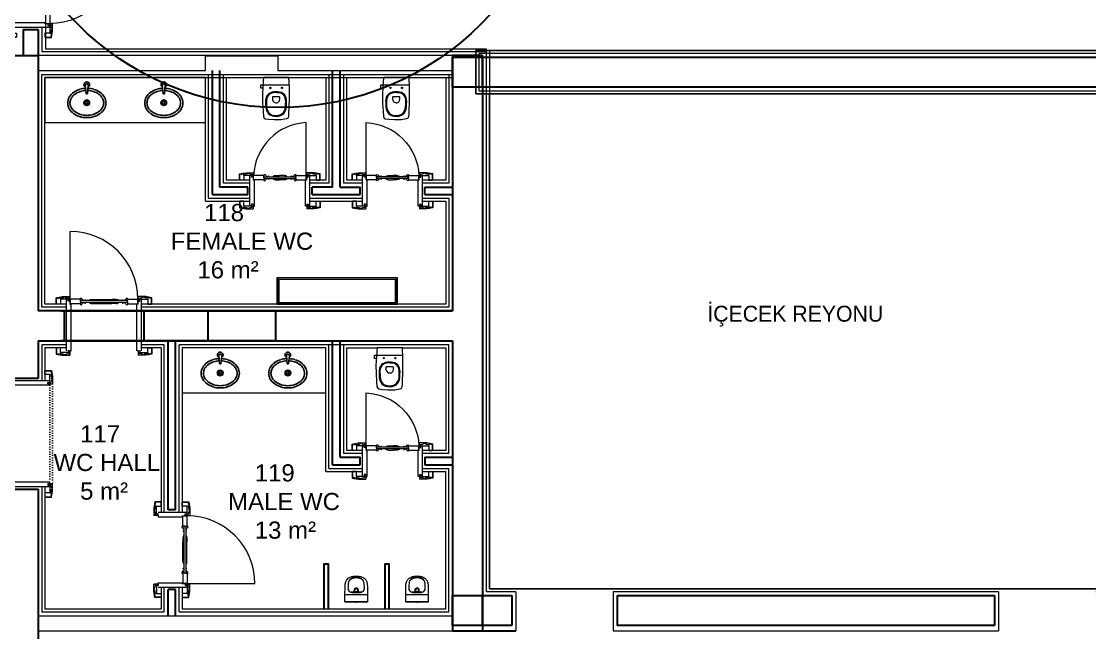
# Model space of a CAD drawing. Header units: millimetres. Extents: x 4346 to 24970, y -10214 to -5839.
# Drawn here: x 14604 to 16027, y -7699 to -6885 of the extents above; entities that cross this region are included whole.
import ezdxf

# ---------------------------------------------------------------- set-up
doc = ezdxf.new("R2010")
doc.units = ezdxf.units.MM
doc.set_wipeout_variables(frame=1)
doc.linetypes.add('A190-SU-10.01-01_R01$0$DOT2', pattern=[3.175, 0, -3.175])
for name, color, linetype, lineweight in [('a_merdiven', 115, 'Continuous', 0), ('Duvar', 7, 'Continuous', 30), ('duvar mevcut', 55, 'Continuous', 30), ('Kolon', 6, 'Continuous', 35), ('kırılabilir duvar', 163, 'Continuous', 30), ('QAPI_UST_KESIM', 1, 'Continuous', 5), ('TEFRIS', 11, 'Continuous', 15), ('Tefriş', 31, 'Continuous', 13), ('WL - ALÇIPAN KAPLAMA', 30, 'Continuous', 15), ('YAZıMAHAL', 152, 'Continuous', 20)]:
    doc.layers.add(name, color=color, linetype=linetype, lineweight=lineweight)
doc.layers.add('a_mermer', color=143, linetype='Continuous', lineweight=0, transparency=0.2)
doc.layers.add('a_parke', color=35, linetype='Continuous', lineweight=0, transparency=0.2)
doc.layers.add('YH-A-01-R.Fi-100_TYPE2$0$A_furn-wet', color=113, linetype='Continuous')
doc.styles.add('STYLUS BT', font='stylu.ttf')

# ---------------------------------------------------------------- blocks, each defined once
blk = doc.blocks.new('kapipervaz')
at = {"layer": 'QAPI_UST_KESIM'}
for p, q in [((76393.2, 185959.7), (76395.2, 185959.7)), ((76393.2, 185959.7), (76393.2, 185956.3)), ((76393.2, 185957.2), (76405.6, 185957.2)), ((76395.2, 185959.7), (76395.2, 185957.2)), ((76402.2, 185954.9), (76400.8, 185954.9)), ((76405.6, 185955.5), (76402.2, 185955.5)), ((76402.2, 185955.5), (76402.2, 185954.9)), ((76405.6, 185957.2), (76405.6, 185963.7)), ((76405.6, 185963.7), (76410.8, 185963.7)), ((76405.6, 185957.2), (76405.6, 185955.5)), ((76405.6, 185955.5), (76405.6, 185955.1)), ((76407, 185955.1), (76407.2, 185955.1)), ((76410.8, 185963.7), (76410.8, 185955.7))]:
    blk.add_line(p, q, dxfattribs=at)
for centre, radius, start, end in [((76393.3, 185956.3), 0.154, 164.5943, 245.8606), ((76393.7, 185953.6), 2.61, 60.471, 98.9376), ((76395.2, 185956), 0.275, 217.0222, 348.7051), ((76395.7, 185952.3), 3.62, 35.9499, 94.6026), ((76399.6, 185955.1), 1.15, 211.4655, 352.0444), ((76406.3, 185955.3), 0.766, 199.2135, 337.6241), ((76409, 185953), 2.73, 74.455, 132.3462), ((76410.3, 185955.8), 0.516, 194.6871, 347.1328)]:
    blk.add_arc(centre, radius, start, end, dxfattribs=at)
blk = doc.blocks.new('papuc1')
at = {"layer": 'QAPI_UST_KESIM'}
for p, q in [((76393.2, 185928.6), (76401.3, 185930.1)), ((76393.2, 185920), (76393.2, 185928.6)), ((76401.3, 185930.1), (76411.2, 185930.1)), ((76411.2, 185925.7), (76411.2, 185930.1))]:
    blk.add_line(p, q, dxfattribs=at)
blk = doc.blocks.new('kk')
at = {"layer": 'QAPI_UST_KESIM'}
for p, q in [((-22.3, 93.9), (28.9, 93.9)), ((-22.3, 89.6), (-22.3, 87.8)), ((-22.3, 87.8), (22.3, 87.8)), ((22.3, 89.2), (22.3, 87.8)), ((22.8, 89), (28.9, 89)), ((22.8, 75.2), (22.8, 89)), ((28.8, 75.2), (28.8, 89)), ((22.6, 72.9), (22.6, 73.2)), ((25.8, 75.2), (22.8, 75.2)), ((24.5, 71.3), (23.9, 71.3)), ((24.5, 75.2), (24.5, 12.6)), ((25.7, 75.2), (28.8, 75.2)), ((27, 75.2), (27, 12.6)), ((27, 71.3), (27.6, 71.3)), ((28.9, 72.9), (28.9, 73.2)), ((23.3, 60.1), (23, 60.1)), ((23, 60.1), (23, 54.5)), ((28.2, 60.1), (28.5, 60.1)), ((28.5, 60.1), (28.5, 54.5)), ((23, 27.6), (23, 54.5)), ((28.5, 27.6), (28.5, 54.5)), ((22.6, 14.9), (22.6, 14.6)), ((23.3, 27.6), (23, 27.6)), ((24.5, 16.5), (23.9, 16.5)), ((27, 16.5), (27.6, 16.5)), ((28.2, 27.6), (28.5, 27.6)), ((28.9, 14.9), (28.9, 14.6)), ((-22.3, -1.8), (-22.3, 0)), ((-22.3, 0), (22.3, 0)), ((22.3, -1.4), (22.3, 0)), ((22.8, 12.6), (22.8, -1.2)), ((25.8, 12.6), (22.8, 12.6)), ((25.7, 12.6), (28.8, 12.6)), ((28.8, 12.6), (28.8, -1.2)), ((-22.3, -6.1), (28.9, -6.1)), ((22.8, -1.2), (28.9, -1.2)), ((28.8, -1.2), (22.8, -1.2))]:
    blk.add_line(p, q, dxfattribs=at)
for points in [[(22.3, 89.2), (28.8, 89.2), (28.8, 89.6)], [(28.8, -1.8), (28.8, -1.4), (22.3, -1.4)], [(28.9, -1.2), (119.1, -1.2)]]:
    blk.add_lwpolyline(points, dxfattribs=at)
for points in [[(24.6, 68.3), (24.1, 68.3), (24.1, 68.5, -1), (24.1, 69.5), (24.1, 69.8), (24.6, 69.8)], [(27, 68.3), (27.5, 68.3), (27.5, 68.5, 1), (27.5, 69.5), (27.5, 69.8), (27, 69.8)], [(24.5, 18), (24, 18), (24, 18.3, -1), (24, 19.3), (24, 19.5), (24.5, 19.5)], [(27, 18), (27.5, 18), (27.5, 18.3, 1), (27.5, 19.3), (27.5, 19.5), (27, 19.5)]]:
    blk.add_lwpolyline(points, format="xyb", dxfattribs=at)
for centre, radius, start, end in [((28.9, -1.2), 90.2, 0, 90), ((28.9, -1.2), 90.2, 0, 90), ((22.8, 74.4), 1.2, 89.5197, 264.3977), ((22, 71), 2, 6.7173, 70.3239), ((29.6, 71), 2, 109.6761, 173.2827), ((28.8, 74.4), 1.2, 275.6023, 90.4803), ((36.4, 60.7), 13.1, 175.8979, 182.55), ((25.3, 61.5), 1.92, 113.3486, 175.4857), ((26.3, 61.5), 1.92, 4.5143, 66.6514), ((15.1, 60.7), 13.1, 357.45, 4.1021), ((22.8, 13.4), 1.2, 95.6023, 270.4803), ((22, 16.8), 2, 289.6761, 353.2827), ((36.4, 27.1), 13.1, 177.45, 184.1021), ((25.3, 26.3), 1.92, 184.5143, 246.6514), ((26.3, 26.3), 1.92, 293.3486, 355.4857), ((29.6, 16.8), 2, 186.7173, 250.3239), ((15.1, 27.1), 13.1, 355.8979, 2.55), ((28.8, 13.4), 1.2, 269.5197, 84.3977)]:
    blk.add_arc(centre, radius, start, end, dxfattribs=at)
at = {"layer": 'QAPI_UST_KESIM', "extrusion": (0, 0, -1), "zscale": -1}
for name, p, rotation in [('papuc1', (-185904.3, 76500.8), 270), ('kapipervaz', (185979.4, -76303.6), 90.00000000000001), ('kapipervaz', (-185986, 76391.4), 270), ('papuc1', (185897.7, -76413), 90.00000000000001)]:
    blk.add_blockref(name, p, dxfattribs=dict(at, rotation=rotation))
at = {"layer": 'QAPI_UST_KESIM'}
for name, p, rotation in [('papuc1', (-185897.7, 76500.8), 270), ('kapipervaz', (185986, -76303.6), 90.00000000000001), ('papuc1', (185904.3, -76413), 90.00000000000001), ('kapipervaz', (-185979.4, 76391.4), 270)]:
    blk.add_blockref(name, p, dxfattribs=dict(at, rotation=rotation))
blk = doc.blocks.new('lakstyehd')
at = {"layer": 'duvar mevcut', "lineweight": 30}
for p, q in [((14656.7, -7270.8), (14656.7, -7310.8)), ((14762.7, -7270.8), (14762.7, -7310.8))]:
    blk.add_line(p, q, dxfattribs=at)
at = {"layer": 'QAPI_UST_KESIM'}
for p, q in [((14659.7, -7323.8), (14659.7, -7255.2)), ((14664.6, -7261.3), (14664.6, -7255.2)), ((14664.6, -7255.3), (14664.6, -7261.3)), ((14678.4, -7255.3), (14664.6, -7255.3)), ((14678.4, -7258.4), (14678.4, -7255.3)), ((14741, -7257.1), (14678.4, -7257.1)), ((14680.7, -7255.2), (14680.4, -7255.2)), ((14682.4, -7257.1), (14682.4, -7256.5)), ((14693.5, -7255.9), (14693.5, -7255.6)), ((14693.5, -7255.6), (14720.3, -7255.6)), ((14725.9, -7255.6), (14720.3, -7255.6)), ((14725.9, -7255.9), (14725.9, -7255.6)), ((14737.1, -7257.1), (14737.1, -7256.5)), ((14738.7, -7255.2), (14739, -7255.2)), ((14741, -7255.3), (14754.8, -7255.3)), ((14741, -7258.4), (14741, -7255.3)), ((14754.8, -7261.3), (14754.8, -7255.2)), ((14759.7, -7323.8), (14759.7, -7255.2)), ((14664.4, -7261.8), (14665.8, -7261.8)), ((14678.4, -7261.3), (14664.6, -7261.3)), ((14665.8, -7323.8), (14665.8, -7261.8)), ((14678.4, -7258.3), (14678.4, -7261.3)), ((14741, -7259.6), (14678.4, -7259.6)), ((14680.7, -7261.4), (14680.4, -7261.4)), ((14682.4, -7259.6), (14682.4, -7260.1)), ((14693.5, -7260.7), (14693.5, -7261.1)), ((14693.5, -7261.1), (14720.3, -7261.1)), ((14725.9, -7261.1), (14720.3, -7261.1)), ((14725.9, -7260.7), (14725.9, -7261.1)), ((14737.1, -7259.6), (14737.1, -7260.1)), ((14738.7, -7261.4), (14739, -7261.4)), ((14741, -7258.3), (14741, -7261.3)), ((14741, -7261.3), (14754.8, -7261.3)), ((14753.6, -7323.8), (14753.6, -7261.8)), ((14755, -7261.8), (14753.6, -7261.8)), ((14664, -7323.8), (14665.8, -7323.8)), ((14755.4, -7323.8), (14753.6, -7323.8))]:
    blk.add_line(p, q, dxfattribs=at)
for points in [[(14664.6, -7255.2), (14664.6, -7165)], [(14664, -7255.3), (14664.4, -7255.3), (14664.4, -7261.8)], [(14755, -7261.8), (14755, -7255.3), (14755.4, -7255.3)]]:
    blk.add_lwpolyline(points, dxfattribs=at)
for points in [[(14683.8, -7257.1), (14683.8, -7256.6), (14684.1, -7256.6, -1), (14685.1, -7256.6), (14685.3, -7256.6), (14685.3, -7257.1)], [(14734.1, -7257.1), (14734.1, -7256.6), (14734.3, -7256.6, -1), (14735.3, -7256.6), (14735.6, -7256.6), (14735.6, -7257.1)], [(14683.8, -7259.6), (14683.8, -7260.1), (14684.1, -7260.1, 1), (14685.1, -7260.1), (14685.3, -7260.1), (14685.3, -7259.6)], [(14734.1, -7259.5), (14734.1, -7260), (14734.3, -7260, 1), (14735.3, -7260), (14735.6, -7260), (14735.6, -7259.5)]]:
    blk.add_lwpolyline(points, format="xyb", dxfattribs=at)
for centre, radius, start, end in [((14664.6, -7255.2), 90.2, 0, 90), ((14664.6, -7255.2), 90.2, 0, 90), ((14679.2, -7255.3), 1.2, 5.6023, 180.4803), ((14682.6, -7254.5), 2, 199.6761, 263.2827), ((14692.1, -7257.8), 1.92, 94.5143, 156.6514), ((14692.9, -7269), 13.1, 87.45, 94.1021), ((14726.5, -7269), 13.1, 85.8979, 92.55), ((14727.3, -7257.8), 1.92, 23.3486, 85.4857), ((14736.8, -7254.5), 2, 276.7173, 340.3239), ((14740.2, -7255.3), 1.2, 359.5197, 174.3977), ((14679.2, -7261.3), 1.2, 179.5197, 354.3977), ((14682.6, -7262.1), 2, 96.7173, 160.3239), ((14692.1, -7258.8), 1.92, 203.3486, 265.4857), ((14692.9, -7247.7), 13.1, 265.8979, 272.55), ((14726.5, -7247.7), 13.1, 267.45, 274.1021), ((14727.3, -7258.8), 1.92, 274.5143, 336.6514), ((14736.8, -7262.1), 2, 19.6761, 83.2827), ((14740.2, -7261.3), 1.2, 185.6023, 0.4803)]:
    blk.add_arc(centre, radius, start, end, dxfattribs=at)
at = {"layer": 'QAPI_UST_KESIM', "extrusion": (0, 0, -1), "xscale": -1, "zscale": -1}
for name, p in [('papuc1', (61747.2, -193181.8)), ('kapipervaz', (61637.7, -193283.5))]:
    blk.add_blockref(name, p, dxfattribs=at)
at = {"layer": 'QAPI_UST_KESIM', "extrusion": (0, 0, -1), "xscale": -1, "zscale": -1, "rotation": 180}
for name, p in [('kapipervaz', (-91057.2, 178701.9)), ('papuc1', (-91166.6, 178600.2))]:
    blk.add_blockref(name, p, dxfattribs=at)
at = {"layer": 'QAPI_UST_KESIM', "xscale": -1}
for name, p in [('papuc1', (91166.6, -193181.8)), ('kapipervaz', (91057.2, -193283.5))]:
    blk.add_blockref(name, p, dxfattribs=at)
at = {"layer": 'QAPI_UST_KESIM', "xscale": -1, "rotation": 180}
for name, p in [('kapipervaz', (-61637.7, 178701.9)), ('papuc1', (-61747.2, 178600.2))]:
    blk.add_blockref(name, p, dxfattribs=at)
blk = doc.blocks.new('k06')
at = {"layer": 'QAPI_UST_KESIM'}
for p, q in [((13258.7, -985.5), (13258.7, -944.4)), ((13263.4, -951), (13264.8, -951)), ((13263.6, -950.5), (13263.6, -944.4)), ((13277.4, -944.5), (13263.6, -944.5)), ((13277.4, -950.5), (13263.6, -950.5)), ((13264.8, -985.5), (13264.8, -951)), ((13277.4, -947.6), (13277.4, -944.5)), ((13277.4, -946.3), (13320, -946.3)), ((13277.4, -947.5), (13277.4, -950.5)), ((13277.4, -948.8), (13320, -948.8)), ((13279.7, -944.4), (13279.4, -944.4)), ((13279.7, -950.6), (13279.4, -950.6)), ((13281.3, -946.3), (13281.3, -945.7)), ((13281.3, -948.8), (13281.3, -949.3)), ((13292.5, -945.1), (13292.5, -944.8)), ((13292.5, -944.8), (13298.1, -944.8)), ((13292.5, -949.9), (13292.5, -950.3)), ((13292.5, -950.3), (13298.1, -950.3)), ((13304.9, -944.8), (13298.1, -944.8)), ((13304.9, -950.3), (13298.1, -950.3)), ((13304.9, -945.1), (13304.9, -944.8)), ((13304.9, -949.9), (13304.9, -950.3)), ((13316, -946.3), (13316, -945.7)), ((13316, -948.8), (13316, -949.3)), ((13317.7, -944.4), (13318, -944.4)), ((13317.7, -950.6), (13318, -950.6)), ((13320, -944.5), (13333.8, -944.5)), ((13320, -947.6), (13320, -944.5)), ((13320, -947.5), (13320, -950.5)), ((13320, -950.5), (13333.8, -950.5)), ((13332.6, -985.5), (13332.6, -951)), ((13334, -951), (13332.6, -951)), ((13333.8, -950.5), (13333.8, -944.4)), ((13333.8, -944.5), (13333.8, -950.5)), ((13338.7, -985.5), (13338.7, -944.4)), ((13263, -985.5), (13264.8, -985.5)), ((13334.4, -985.5), (13332.6, -985.5))]:
    blk.add_line(p, q, dxfattribs=at)
for points in [[(13333.8, -944.4), (13333.8, -874.2)], [(13263.4, -951), (13263.4, -944.5), (13263, -944.5)], [(13334.4, -944.5), (13334, -944.5), (13334, -951)]]:
    blk.add_lwpolyline(points, dxfattribs=at)
for points in [[(13284.3, -946.3), (13284.3, -945.8), (13284.1, -945.8, 1), (13283.1, -945.8), (13282.8, -945.8), (13282.8, -946.3)], [(13284.3, -948.7), (13284.3, -949.2), (13284.1, -949.2, -1), (13283.1, -949.2), (13282.8, -949.2), (13282.8, -948.7)], [(13314.6, -946.3), (13314.6, -945.8), (13314.3, -945.8, 1), (13313.3, -945.8), (13313.1, -945.8), (13313.1, -946.3)], [(13314.6, -948.8), (13314.6, -949.3), (13314.3, -949.3, -1), (13313.3, -949.3), (13313.1, -949.3), (13313.1, -948.8)]]:
    blk.add_lwpolyline(points, format="xyb", dxfattribs=at)
for centre, radius, start, end in [((13337.3, -947.9), 73.8, 92.7152, 177.2848), ((13278.2, -944.5), 1.2, 5.6023, 180.4803), ((13278.2, -950.5), 1.2, 179.5197, 354.3977), ((13281.6, -943.7), 2, 199.6761, 263.2827), ((13281.6, -951.3), 2, 96.7173, 160.3239), ((13291.1, -947), 1.92, 94.5143, 156.6514), ((13291.1, -948), 1.92, 203.3486, 265.4857), ((13291.9, -958.2), 13.1, 87.45, 94.1021), ((13291.9, -936.9), 13.1, 265.8979, 272.55), ((13305.5, -958.2), 13.1, 85.8979, 92.55), ((13305.5, -936.9), 13.1, 267.45, 274.1021), ((13306.3, -947), 1.92, 23.3486, 85.4857), ((13306.3, -948), 1.92, 274.5143, 336.6514), ((13315.8, -943.7), 2, 276.7173, 340.3239), ((13315.8, -951.3), 2, 19.6761, 83.2827), ((13319.2, -944.5), 1.2, 359.5197, 174.3977), ((13319.2, -950.5), 1.2, 185.6023, 0.4803)]:
    blk.add_arc(centre, radius, start, end, dxfattribs=at)
for name, p in [('papuc1', (-63148.2, -186871)), ('kapipervaz', (-63058.8, -186942.7))]:
    blk.add_blockref(name, p, dxfattribs=at)
at = {"layer": 'QAPI_UST_KESIM', "rotation": 180}
for name, p in [('kapipervaz', (89656.1, 185012.7)), ('papuc1', (89745.6, 184941))]:
    blk.add_blockref(name, p, dxfattribs=at)
at = {"layer": 'QAPI_UST_KESIM', "extrusion": (0, 0, -1), "zscale": -1}
for name, p in [('papuc1', (-89745.6, -186871)), ('kapipervaz', (-89656.1, -186942.7))]:
    blk.add_blockref(name, p, dxfattribs=at)
at = {"layer": 'QAPI_UST_KESIM', "extrusion": (0, 0, -1), "zscale": -1, "rotation": 180}
for name, p in [('kapipervaz', (63058.8, 185012.7)), ('papuc1', (63148.2, 184941))]:
    blk.add_blockref(name, p, dxfattribs=at)
blk = doc.blocks.new('YH-A-01-R.Fi-100_TYPE1$0$metropole')
blk.add_wipeout([(-16.9, 0), (16.9, 0), (17.4, -9.8), (17.6, -13.4), (17.6, -28.6), (17.3, -39), (16.8, -50.7), (16.7, -51.8), (16.1, -53.4), (15.2, -54.4), (14, -54.9), (6.7, -55.9), (-2.6, -56), (-14.8, -55), (-16.1, -54.1), (-17.1, -51.9), (-18.3, -34.4), (-18.4, -23.2), (-17.7, -9.8), (-17.4, -4.7)])
for points in [[(-2.6, -56), (2.6, -56), (6.7, -55.9), (11, -55.3), (14, -54.9), (15.2, -54.4), (16.1, -53.4), (16.7, -51.8), (16.9, -49.5), (17.6, -28.6), (17.6, -24.2), (17.6, -13.4), (16.9, 0), (-16.9, 0), (-16.9, 0), (-17.4, -4.7), (-17.9, -12.5), (-18.4, -23.2), (-18.3, -34.4), (-17.5, -44.9), (-17.1, -51.9), (-16.1, -54.1), (-14.8, -55), (-10.2, -55.6)], [(0.5, -19.2), (-1.7, -19.2), (-3.6, -19.4), (-5.6, -19.7), (-7.7, -20.4), (-9.5, -21.5), (-10.9, -22.6), (-12.1, -24.2), (-13, -25.6), (-13.5, -27), (-13.9, -28.5), (-14.2, -29.7), (-14.3, -31.2), (-14.2, -32.8), (-14.2, -36.3), (-14.1, -39.9), (-13.6, -41.9), (-12.9, -44.4), (-11.9, -46.1), (-10.7, -48.1), (-8.5, -49.8), (-5.7, -51.2), (-2.6, -51.8), (0.3, -51.9), (3.5, -51.6), (6.7, -50.4), (8.8, -49.2), (10.4, -47.5), (12, -45.2), (13, -42.2), (13.4, -39.6), (13.6, -35.8), (13.7, -32.3), (13.6, -29.8), (13.1, -27.1), (12.2, -25), (10.8, -23), (8.8, -21.3), (6.9, -20.2), (4.3, -19.5), (2.2, -19.3)], [(3.9, -25.7), (-4.6, -25.7), (-4.9, -25.9), (-5.1, -26.3), (-5.1, -29), (-4.9, -30), (-4.4, -31.1), (-3.7, -31.9), (-2.9, -32.8), (-1.8, -33.3), (-0.4, -33.7), (0.8, -33.7), (2.1, -33.3), (3.1, -32.4), (3.9, -31.5), (4.3, -30.6), (4.8, -29.2), (4.8, -26.3), (4.5, -25.9), (4.2, -25.8)]]:
    blk.add_lwpolyline(points, close=True)
for points in [[(-18, -14.3), (-20.5, -14.3), (-20.5, -9.8), (-17.7, -9.8), (17.4, -9.8)], [(0.5, -20.4), (-1.7, -20.3), (-3.5, -20.5), (-5.3, -20.8), (-7.3, -21.5), (-8.9, -22.4), (-10.1, -23.4), (-11.1, -24.8), (-11.9, -26.1), (-12.4, -27.3), (-12.8, -28.7), (-13.1, -29.8), (-13.1, -31.2), (-13.1, -32.8), (-13, -36.3), (-13, -39.7), (-12.5, -41.6), (-11.8, -43.9), (-10.9, -45.5), (-9.8, -47.3), (-7.9, -48.9), (-5.4, -50.1), (-2.5, -50.7), (0.2, -50.7), (3.2, -50.4), (6.2, -49.3), (8, -48.3), (9.5, -46.7), (10.9, -44.7), (11.9, -41.9), (12.3, -39.5), (12.4, -35.8), (12.6, -32.3), (12.5, -29.9), (12, -27.5), (11.2, -25.6), (10, -23.8), (8.2, -22.2), (6.4, -21.2), (4.1, -20.6), (2.1, -20.4), (0.5, -20.4)]]:
    blk.add_lwpolyline(points)
for centre in [(-7.9, -14), (7.5, -14)]:
    blk.add_circle(centre, 0.84)
blk = doc.blocks.new('fghdgfhhg')
at = {"layer": 'YH-A-01-R.Fi-100_TYPE2$0$A_furn-wet'}
for p, q in [((14593.5, -5515.4), (14604.5, -5514.4)), ((14593.5, -5517.4), (14593.5, -5515.4)), ((14604.5, -5518.4), (14593.5, -5517.4))]:
    blk.add_line(p, q, dxfattribs=at)
for radius in [3.77, 1.77]:
    blk.add_circle((14581.5, -5516.4), radius, dxfattribs=at)
for centre, radius, start, end in [((14584, -5511.2), 21, 120.3538, 144.7276), ((14581.1, -5506.4), 15.4, 90, 120.3538), ((14581.1, -5506.4), 15.4, 59.6462, 90), ((14578.3, -5511.2), 21, 35.2724, 59.6462), ((14595.5, -5516.4), 33.9, 163.6705, 180), ((14588.5, -5514.4), 26.5, 144.7276, 163.6705), ((14588.5, -5514.4), 23.5, 144.7276, 163.6705), ((14584, -5511.2), 18, 120.3538, 144.7276), ((14581.1, -5506.4), 12.4, 90, 120.3538), ((14581.1, -5506.4), 12.4, 59.6462, 90), ((14578.3, -5511.2), 18, 35.2724, 59.6462), ((14573.8, -5514.4), 23.5, 16.3295, 35.2724), ((14573.8, -5514.4), 26.5, 16.3295, 35.2724), ((14566.8, -5516.4), 33.9, 2.7799, 16.3295), ((14595.5, -5516.4), 33.9, 180, 196.3295), ((14595.5, -5516.4), 30.9, 163.6705, 180), ((14595.5, -5516.4), 30.9, 180, 196.3295), ((14566.8, -5516.4), 30.9, 2.5452, 16.3295), ((14566.8, -5516.4), 30.9, 343.6705, 357.4548), ((14566.8, -5516.4), 33.9, 343.6705, 357.2201), ((14605.5, -5516.4), 3.77, 208.3615, 151.6385), ((14604.7, -5516.4), 2.01, 264.8056, 95.1944), ((14588.5, -5518.5), 26.5, 196.3295, 215.2724), ((14588.5, -5518.5), 23.5, 196.3295, 215.2724), ((14584, -5521.7), 21, 215.2724, 239.6462), ((14584, -5521.7), 18, 215.2724, 239.6462), ((14578.3, -5521.7), 18, 300.3538, 324.7276), ((14578.3, -5521.7), 21, 300.3538, 324.7276), ((14573.8, -5518.5), 23.5, 324.7276, 343.6705), ((14573.8, -5518.5), 26.5, 324.7276, 343.6705), ((14581.1, -5526.5), 15.4, 239.6462, 270), ((14581.1, -5526.5), 12.4, 239.6462, 270), ((14581.1, -5526.5), 12.4, 270, 300.3538), ((14581.1, -5526.5), 15.4, 270, 300.3538)]:
    blk.add_arc(centre, radius, start, end, dxfattribs=at)
blk = doc.blocks.new('wcyeni1')
at = {"color": 2, "lineweight": 30}
blk.add_lwpolyline([(15178.7, -6970.8), (15178.7, -6970.8)], dxfattribs=at)
at = {"layer": 'Duvar'}
for points in [[(14776.7, -7105.8), (14776.7, -6950.8)], [(14786.7, -7105.8), (14786.7, -6950.8)], [(14936.7, -7105.8), (14936.7, -6950.8)], [(14946.7, -7115.8), (14946.7, -6950.8)], [(14663.7, -7105.8), (14626.7, -7105.8)], [(14663.7, -7115.8), (14663.7, -7105.8)], [(14776.7, -7105.8), (14749.7, -7105.8)], [(14749.7, -7115.8), (14749.7, -7105.8)], [(14786.7, -7105.8), (14813.7, -7105.8)], [(14813.7, -7115.8), (14813.7, -7105.8)], [(14899.7, -7105.8), (14936.7, -7105.8)], [(14899.7, -7115.8), (14899.7, -7105.8)], [(14663.7, -7115.8), (14626.7, -7115.8)], [(14813.7, -7115.8), (14749.7, -7115.8)], [(14946.7, -7115.8), (14899.7, -7115.8)]]:
    blk.add_lwpolyline(points, dxfattribs=at)
at = {"layer": 'TEFRIS'}
blk.add_lwpolyline([(14955.7, -6959.8), (15169.7, -6959.8), (15169.7, -7019.8), (14955.7, -7019.8)], close=True, dxfattribs=at)
at = {"layer": 'WL - ALÇIPAN KAPLAMA'}
for points in [[(14951.7, -7120.8), (14951.7, -6955.8)], [(14955.7, -7124.8), (14955.7, -6959.8)], [(14816.7, -7120.8), (14746.7, -7120.8)], [(14816.7, -7124.8), (14746.7, -7124.8)], [(14951.7, -7120.8), (14896.7, -7120.8)], [(14955.7, -7124.8), (14896.7, -7124.8)]]:
    blk.add_lwpolyline(points, dxfattribs=at)
at = {"layer": 'TEFRIS'}
blk.add_blockref('k06', (1408, -6145.8), dxfattribs=at)
at = {"layer": 'TEFRIS', "xscale": -1}
blk.add_blockref('k06', (28155.4, -6145.8), dxfattribs=at)
at = {"layer": 'Tefriş', "rotation": 90}
blk.add_blockref('fghdgfhhg', (9495, -21575), dxfattribs=at)
at = {"layer": 'Tefriş', "xscale": -1, "rotation": 270}
blk.add_blockref('fghdgfhhg', (20630.4, -21575), dxfattribs=at)
at = {"layer": 'Tefriş', "xscale": -1}
for p in [(14701.6, -6959.8), (14861.6, -6959.8)]:
    blk.add_blockref('YH-A-01-R.Fi-100_TYPE1$0$metropole', p, dxfattribs=at)
at = {"layer": 'WL - ALÇIPAN KAPLAMA'}
for points in [[(14746.7, -7100.8), (14771.7, -7100.8), (14771.7, -6955.8), (14631.7, -6955.8), (14631.7, -7100.8), (14666.7, -7100.8)], [(14896.7, -7100.8), (14931.7, -7100.8), (14931.7, -6955.8), (14849.7, -6955.8), (14791.7, -6955.8), (14791.7, -7100.8), (14816.7, -7100.8)], [(14746.7, -7096.8), (14767.7, -7096.8), (14767.7, -6959.8), (14635.7, -6959.8), (14635.7, -7096.8), (14666.7, -7096.8)], [(14896.7, -7096.8), (14927.7, -7096.8), (14927.7, -6959.8), (14849.7, -6959.8), (14795.7, -6959.8), (14795.7, -7096.8), (14816.7, -7096.8)]]:
    blk.add_lwpolyline(points, dxfattribs=at)
blk = doc.blocks.new('Pisuar')
at = {"color": 0}
blk.add_wipeout([(7778.6, 24302.9), (7761.6, 24303), (7754.6, 24303.2), (7750.5, 24304.3), (7748, 24306), (7746.3, 24307.9), (7745, 24310.2), (7744, 24313.6), (7743.6, 24316.3), (7743.7, 24320.2), (7744.5, 24324), (7745.8, 24327.2), (7747, 24328.8), (7748.9, 24330.5), (7751, 24331.6), (7753, 24332.3), (7753.8, 24332.5), (7756.5, 24332.6), (7763.2, 24332.8), (7770.1, 24332.9), (7778.1, 24332.9), (7778.6, 24332.9)], dxfattribs=at)
for p, q in [((7768.6, 24332.9), (7768.6, 24332.9)), ((7768.6, 24332.3), (7768.6, 24303.5)), ((7778.1, 24332.9), (7778.1, 24302.9)), ((7777.4, 24317.9), (7779.5, 24317.9)), ((7768.6, 24302.9), (7768.6, 24302.9))]:
    blk.add_line(p, q, dxfattribs=at)
blk.add_lwpolyline([(7768.6, 24332.9), (7778.1, 24332.9), (7778.6, 24332.4), (7778.6, 24303.4), (7778.1, 24302.9), (7768.6, 24302.9, -0.006337), (7754.6, 24303.2, -0.268631), (7745.1, 24309.9, -0.189462), (7745.1, 24325.9, -0.268631), (7754.6, 24332.6, -0.006337)], format="xyb", close=True, dxfattribs=at)
for centre, radius, start, end in [((7757.1, 24318.2), 11.9, 149.0087, 181.3896), ((7760.4, 24318.4), 14.1, 143.7757, 182.0592), ((7754.5, 24319.9), 8.73, 94.9893, 149.8807), ((7759.8, 24238.1), 90.7, 89.6575, 93.8236), ((7762.3, 24317.9), 2.8, 99.8205, 180.1799), ((7760.4, 24324.4), 4.38, 52.1143, 91.535), ((7764.6, 24305.9), 15, 91.6951, 100.5635), ((7759.6, 24323), 6.02, 5.0611, 53.8927), ((7799.9, 24317.9), 35.3, 168.6593, 179.9709), ((7712.2, 24318), 53.6, 359.8771, 5.9485), ((7757.1, 24317.6), 11.9, 178.6104, 210.9913), ((7760.4, 24317.4), 14.1, 177.9408, 216.2243), ((7754.5, 24315.9), 8.73, 210.1193, 265.0107), ((7759.8, 24397.7), 90.7, 266.1764, 270.3425), ((7762.3, 24317.9), 2.8, 179.8201, 260.1795), ((7760.4, 24311.3), 4.38, 268.465, 307.8857), ((7762.6, 24317.9), 2.14, 104.3174, 180.1714), ((7762.6, 24317.9), 2.14, 179.8286, 255.6826), ((7764.6, 24329.9), 15, 259.4365, 268.3049), ((7764.9, 24305.9), 14.3, 94.5284, 101.2438), ((7764.9, 24329.9), 14.3, 258.7562, 265.4716), ((7759.6, 24312.7), 6.02, 306.1073, 354.9389), ((7763.6, 24319), 1.25, 34.6133, 86.3141), ((7763.6, 24316.8), 1.25, 273.6859, 325.3868), ((7799.9, 24317.9), 35.3, 180.0291, 191.3407), ((7712.2, 24317.8), 53.6, 354.0515, 0.1229)]:
    blk.add_arc(centre, radius, start, end, dxfattribs=at)

msp = doc.modelspace()

# ---------------------------------------------------------------- hatches: boundary and pattern name
at = {"layer": 'Duvar'}
h = msp.add_hatch(color=256, dxfattribs=at)
h.dxf.hatch_style = 1
h.paths.add_polyline_path([(11668.2, -10136.8), (17499.2, -10136.8), (17499.2, -6058.9), (11668.2, -6058.9)], flags=16)
h.paths.add_polyline_path([(11590.6, -10214.3), (17576.7, -10214.3), (17576.7, -5981.3), (11590.6, -5981.3)])
at = {"layer": 'Duvar', "true_color": 0x636466}
h = msp.add_hatch(color=251, dxfattribs=at)
h.dxf.hatch_style = 1
h.paths.add_polyline_path([(11719.9, -10085.1), (17447.5, -10085.1), (17447.5, -6110.6), (11719.9, -6110.6)], flags=16)
h.paths.add_polyline_path([(11668.2, -10136.8), (17499.2, -10136.8), (17499.2, -6058.9), (11668.2, -6058.9)])
at = {"layer": 'Duvar'}
h = msp.add_hatch(color=256, dxfattribs=at)
h.dxf.hatch_style = 1
h.paths.add_polyline_path([(11750.1, -10054.9), (17417.3, -10054.9), (17417.3, -6140.7), (11750.1, -6140.7)], flags=16)
h.paths.add_polyline_path([(11719.9, -10085.1), (17447.5, -10085.1), (17447.5, -6110.6), (11719.9, -6110.6)])

# ---------------------------------------------------------------- linework, layer by layer
at = {"layer": 'a_merdiven', "color": 31, "linetype": 'A190-SU-10.01-01_R01$0$DOT2', "true_color": 0xfecc66}
for p, q in [((14642.3, -7369.9), (14642.3, -7498.9)), ((14645.8, -7368.1), (14645.8, -7500.7))]:
    msp.add_line(p, q, dxfattribs=at)
at = {"layer": 'a_mermer'}
for points in [[(14635.7, -6763.8), (14636.4, -6763.8), (14636.4, -6921.8), (14636.4, -6921.8)], [(16280.7, -7332.8), (16120.7, -7332.8), (16120.7, -6981.8), (16120.7, -6981.8), (16120.7, -6923.8), (15209.7, -6923.8), (15209.7, -6981.8), (16062.7, -6981.8), (16062.7, -7640.8), (15227.7, -7640.8), (15227.7, -6981.8)]]:
    msp.add_lwpolyline(points, dxfattribs=at)
at = {"layer": 'Duvar'}
for p, q in [((14606.7, -6896), (14626.7, -6896)), ((14849.7, -6930.8), (14945.7, -6930.8)), ((14942.7, -7270.8), (14852.7, -7270.8)), ((14942.7, -7310.8), (14852.7, -7310.8)), ((15141.7, -7465.8), (15178.7, -7465.8)), ((15141.7, -7465.8), (15141.7, -7475.8)), ((15141.7, -7475.8), (15178.7, -7475.8))]:
    msp.add_line(p, q, dxfattribs=at)
for points in [[(14606.7, -6896), (14606.7, -6930.7)], [(14626.7, -6896), (14626.7, -6930.7)], [(14799.6, -7535.9), (14799.6, -7310.8)], [(14809.6, -7493.8), (14809.6, -7310.8)], [(15018.7, -7475.8), (15018.7, -7310.8)], [(15028.7, -7465.8), (15028.7, -7310.8)], [(15028.7, -7465.8), (15055.7, -7465.8)], [(15055.7, -7475.8), (15055.7, -7465.8)], [(14809.6, -7535.9), (14809.6, -7475.8)], [(15018.7, -7475.8), (15055.7, -7475.8)], [(15007.8, -7667.8), (15007.8, -7607.8), (15012.8, -7607.8), (15012.8, -7667.8)], [(15088.8, -7667.8), (15088.8, -7607.8), (15093.8, -7607.8), (15093.8, -7667.8)], [(14799.6, -7676.8), (14799.6, -7641.9)], [(14809.6, -7676.8), (14809.6, -7641.9)], [(15218.7, -7696.8), (15262.7, -7696.8)]]:
    msp.add_lwpolyline(points, dxfattribs=at)
at = {"layer": 'duvar mevcut', "lineweight": 30}
for p, q in [((14626.7, -7360.8), (14566.7, -7360.8)), ((14566.7, -7508), (14626.7, -7508)), ((14809.6, -7535.9), (14799.6, -7535.9)), ((14809.6, -7641.9), (14799.6, -7641.9)), ((15257.7, -7649.8), (15257.7, -7689.8)), ((15397.7, -7649.8), (15397.7, -7689.8)), ((15900.7, -7649.8), (15900.7, -7689.8))]:
    msp.add_line(p, q, dxfattribs=at)
for points in [[(14566.7, -7360.8), (14566.7, -6930.8), (14626.7, -6930.8), (14626.7, -7270.8)], [(15178.7, -6930.8), (15178.7, -7270.8)], [(15218.7, -6930.8), (15178.7, -6930.8)], [(15218.7, -6930.8), (15218.7, -7696.8)], [(16071.7, -6972.8), (15218.7, -6972.8), (15218.7, -6932.8), (16111.7, -6932.8)], [(14852.7, -7270.8), (14626.7, -7270.8)], [(14661.4, -7270.8), (14626.7, -7270.8)], [(14656.7, -7270.8), (14942.7, -7270.8)], [(15178.7, -7270.8), (14762.7, -7270.8)], [(14767.4, -7270.8), (15178.7, -7270.8)], [(14852.7, -7270.8), (14767.4, -7270.8)], [(14852.7, -7270.8), (14852.7, -7310.8)], [(14942.7, -7270.8), (14942.7, -7310.8)], [(14626.7, -7310.8), (14626.7, -7360.8)], [(14626.7, -7310.8), (14852.7, -7310.8)], [(14626.7, -7310.8), (14626.7, -7360.8)], [(14626.7, -7310.8), (14661.4, -7310.8)], [(14942.7, -7310.8), (14656.7, -7310.8)], [(14762.7, -7310.8), (15178.7, -7310.8)], [(14767.4, -7310.8), (14799.6, -7310.8)], [(14799.6, -7310.8), (14767.4, -7310.8)], [(14767.4, -7310.8), (14799.6, -7310.8)], [(14799.6, -7310.8), (15178.7, -7310.8)], [(15178.7, -7310.8), (15178.7, -7696.8)], [(14626.7, -7508), (14626.7, -8017.8)], [(15257.7, -7689.8), (15218.7, -7689.8), (15218.7, -7649.8), (15257.7, -7649.8)], [(15397.7, -7649.8), (15900.7, -7649.8)], [(15178.7, -7696.8), (15218.7, -7696.8)], [(15900.7, -7689.8), (15397.7, -7689.8)]]:
    msp.add_lwpolyline(points, dxfattribs=at)
at = {"layer": 'Kolon', "lineweight": 30}
for points in [[(15178.7, -6932.8), (15218.7, -6932.8), (15218.7, -6972.8), (15178.7, -6972.8), (15178.7, -6932.8)], [(15178.7, -7649.8), (15218.7, -7649.8), (15218.7, -7689.8), (15178.7, -7689.8), (15178.7, -7649.8)]]:
    msp.add_lwpolyline(points, dxfattribs=at)
at = {"layer": 'kırılabilir duvar', "lineweight": 13}
for points in [[(14849.7, -6950.8), (14849.7, -6930.8), (14626.7, -6930.8), (14626.7, -6950.8)], [(14945.7, -6950.8), (15178.7, -6950.8), (15178.7, -6930.8), (14945.7, -6930.8)]]:
    msp.add_lwpolyline(points, close=True, dxfattribs=at)
for points in [[(14626.7, -7676.8), (15058, -7676.8)], [(15024.7, -7676.8), (15178.7, -7676.8)], [(14626.7, -7696.8), (15058, -7696.8)], [(15024.7, -7696.8), (15178.7, -7696.8)]]:
    msp.add_lwpolyline(points, dxfattribs=at)
at = {"layer": 'QAPI_UST_KESIM'}
for p, q in [((14642.3, -7363.8), (14551.2, -7363.8)), ((14642.3, -7369.9), (14557.8, -7369.9)), ((14642.3, -7368.1), (14642.3, -7369.9)), ((14642.3, -7498.9), (14557.8, -7498.9)), ((14642.3, -7498.9), (14557.8, -7498.9)), ((14642.3, -7500.7), (14642.3, -7498.9)), ((14642.3, -7505), (14551.2, -7505)), ((14786.6, -7538.9), (14825.2, -7538.9)), ((14786.6, -7543.2), (14786.6, -7545)), ((14786.6, -7545), (14818.6, -7545)), ((14818.6, -7543.6), (14818.6, -7545)), ((14819.1, -7543.8), (14825.2, -7543.8)), ((14819.1, -7557.5), (14819.1, -7543.8)), ((14825.1, -7557.5), (14825.1, -7543.8)), ((14819, -7559.9), (14819, -7559.6)), ((14822.1, -7557.5), (14819.1, -7557.5)), ((14820.8, -7561.5), (14820.3, -7561.5)), ((14820.8, -7557.6), (14820.8, -7620.2)), ((14822, -7557.5), (14825.1, -7557.5)), ((14823.3, -7557.6), (14823.3, -7620.2)), ((14823.3, -7561.5), (14823.9, -7561.5)), ((14825.2, -7559.9), (14825.2, -7559.6)), ((14819.7, -7572.6), (14819.3, -7572.6)), ((14819.3, -7572.6), (14819.3, -7578.3)), ((14819.3, -7605.1), (14819.3, -7578.3)), ((14824.5, -7572.6), (14824.8, -7572.6)), ((14824.8, -7572.6), (14824.8, -7578.3)), ((14824.8, -7605.1), (14824.8, -7578.3)), ((14819.7, -7605.1), (14819.3, -7605.1)), ((14824.5, -7605.1), (14824.8, -7605.1)), ((14819, -7617.9), (14819, -7618.2)), ((14819.1, -7620.2), (14819.1, -7634)), ((14822.1, -7620.2), (14819.1, -7620.2)), ((14820.8, -7616.2), (14820.3, -7616.2)), ((14822, -7620.2), (14825.1, -7620.2)), ((14823.3, -7616.2), (14823.9, -7616.2)), ((14825.1, -7620.2), (14825.1, -7634)), ((14825.2, -7617.9), (14825.2, -7618.2)), ((14786.6, -7634.6), (14786.6, -7632.8)), ((14786.6, -7632.8), (14818.6, -7632.8)), ((14786.6, -7638.9), (14825.2, -7638.9)), ((14818.6, -7634.2), (14818.6, -7632.8)), ((14819.1, -7634), (14825.2, -7634)), ((14825.1, -7634), (14819.1, -7634))]:
    msp.add_line(p, q, dxfattribs=at)
for points in [[(14818.6, -7543.6), (14825.1, -7543.6), (14825.1, -7543.2)], [(14825.1, -7634.6), (14825.1, -7634.2), (14818.6, -7634.2)], [(14825.2, -7634), (14915.4, -7634)]]:
    msp.add_lwpolyline(points, dxfattribs=at)
for points in [[(14820.9, -7564.5), (14820.4, -7564.5), (14820.4, -7564.3, -1), (14820.4, -7563.3), (14820.4, -7563), (14820.9, -7563)], [(14823.3, -7564.5), (14823.8, -7564.5), (14823.8, -7564.3, 1), (14823.8, -7563.3), (14823.8, -7563), (14823.3, -7563)], [(14820.8, -7614.8), (14820.3, -7614.8), (14820.3, -7614.5, -1), (14820.3, -7613.5), (14820.3, -7613.3), (14820.8, -7613.3)], [(14823.3, -7614.8), (14823.8, -7614.8), (14823.8, -7614.5, 1), (14823.8, -7613.5), (14823.8, -7613.3), (14823.3, -7613.3)]]:
    msp.add_lwpolyline(points, format="xyb", dxfattribs=at)
for centre, radius, start, end in [((14825.2, -7634), 90.2, 0, 90), ((14825.2, -7634), 90.2, 0, 90), ((14819.1, -7558.4), 1.2, 89.5197, 264.3977), ((14818.3, -7561.7), 2, 6.7173, 70.3239), ((14821.6, -7571.3), 1.92, 113.3486, 175.4857), ((14822.6, -7571.3), 1.92, 4.5143, 66.6514), ((14825.9, -7561.7), 2, 109.6761, 173.2827), ((14825.1, -7558.4), 1.2, 275.6023, 90.4803), ((14832.7, -7572.1), 13.1, 175.8979, 182.55), ((14811.4, -7572.1), 13.1, 357.45, 4.1021), ((14832.7, -7605.7), 13.1, 177.45, 184.1021), ((14821.6, -7606.5), 1.92, 184.5143, 246.6514), ((14822.6, -7606.5), 1.92, 293.3486, 355.4857), ((14811.4, -7605.7), 13.1, 355.8979, 2.55), ((14819.1, -7619.4), 1.2, 95.6023, 270.4803), ((14818.3, -7616), 2, 289.6761, 353.2827), ((14825.9, -7616), 2, 186.7173, 250.3239), ((14825.1, -7619.4), 1.2, 269.5197, 84.3977)]:
    msp.add_arc(centre, radius, start, end, dxfattribs=at)
at = {"layer": 'TEFRIS'}
for points in [[(14944.7, -7261.8), (15104.7, -7261.8), (15104.7, -7226.8), (14944.7, -7226.8)], [(14945.4, -7261.8), (15105.4, -7261.8), (15105.4, -7226.8), (14945.4, -7226.8)], [(14946.7, -7259.8), (15102.7, -7259.8), (15102.7, -7228.8), (14946.7, -7228.8)], [(14947.4, -7259.8), (15103.4, -7259.8), (15103.4, -7228.8), (14947.4, -7228.8)], [(15009.7, -7319.8), (14818.6, -7319.8), (14818.6, -7379.8), (15009.7, -7379.8)]]:
    msp.add_lwpolyline(points, close=True, dxfattribs=at)
at = {"layer": 'WL - ALÇIPAN KAPLAMA'}
for p, q in [((14631.7, -7315.8), (14631.7, -7363.8)), ((14659.7, -7315.8), (14631.7, -7315.8)), ((14631.7, -7315.8), (14631.7, -7363.8)), ((14664.4, -7315.8), (14631.7, -7315.8)), ((14635.7, -7319.8), (14635.7, -7363.8)), ((14659.7, -7319.8), (14635.7, -7319.8)), ((14635.7, -7319.8), (14635.7, -7363.8)), ((14664.4, -7319.8), (14635.7, -7319.8)), ((14790.6, -7319.8), (14790.6, -7538.9)), ((14794.6, -7538.9), (14794.6, -7315.8)), ((14814.6, -7488.8), (14814.6, -7315.8)), ((14818.6, -7319.8), (14818.6, -7484.8)), ((14814.6, -7538.9), (14814.6, -7480.8)), ((14818.6, -7484.8), (14818.6, -7538.9)), ((14631.7, -7505), (14631.7, -7671.8)), ((14631.7, -7505), (14631.7, -7671.8)), ((14635.7, -7505), (14635.7, -7667.8)), ((14635.7, -7505), (14635.7, -7667.8)), ((14790.6, -7638.9), (14790.6, -7667.8)), ((14794.6, -7671.8), (14794.6, -7638.9)), ((14814.6, -7671.8), (14814.6, -7638.9)), ((14818.6, -7638.9), (14818.6, -7667.8)), ((15262.7, -7644.8), (15262.7, -7696.8)), ((15392.7, -7644.8), (15392.7, -7696.8)), ((15905.7, -7644.8), (15905.7, -7696.8))]:
    msp.add_line(p, q, dxfattribs=at)
for points in [[(14631.7, -6892.7), (14631.7, -6925.7)], [(15223.7, -6925.8), (15223.7, -6925.8), (15178.7, -6925.8), (14945.7, -6925.8), (14849.7, -6925.8), (14631.7, -6925.8)], [(14636.4, -6921.8), (14849.7, -6921.8), (14945.7, -6921.8), (15178.7, -6921.8), (15223.7, -6921.8), (15223.7, -6921.8)], [(15227.7, -6923.8), (15227.7, -6930.8), (15227.7, -6972.8), (15227.7, -7640.8), (16062.7, -7640.8), (16062.7, -7546.8), (16062.7, -7446.8), (16062.7, -6981.8), (15209.7, -6981.8), (15209.7, -6923.8), (16120.7, -6923.8), (16120.7, -6981.8), (16120.7, -6981.8), (16120.7, -7332.8), (16144.7, -7332.8)], [(16144.7, -7336.8), (16116.7, -7336.8), (16116.7, -6977.8), (16116.7, -6977.8), (16116.7, -6927.8), (15213.7, -6927.8), (15213.7, -6977.8), (16066.7, -6977.8), (16066.7, -7446.8), (16066.7, -7546.8), (16066.7, -7644.8), (16035.7, -7644.8)], [(15262.7, -7644.8), (15223.7, -7644.8), (15223.7, -6972.8), (15223.7, -6930.8), (15223.7, -6921.8)], [(14664.4, -7265.8), (14631.7, -7265.8), (14631.7, -6955.8), (15178.7, -6955.8)], [(14664.4, -7261.8), (14635.7, -7261.8), (14635.7, -6959.8), (15178.7, -6959.8)], [(15138.7, -7120.8), (15173.7, -7120.8), (15173.7, -7265.8), (14952.7, -7265.8), (14862.7, -7265.8), (14764.4, -7265.8)], [(15138.7, -7124.8), (15169.7, -7124.8), (15169.7, -7261.8), (14952.7, -7261.8), (14862.7, -7261.8), (14764.4, -7261.8)], [(14794.6, -7315.8), (14764.4, -7315.8)], [(14790.6, -7319.8), (14764.4, -7319.8)], [(15173.7, -7460.8), (15173.7, -7315.8), (14814.6, -7315.8)], [(15009.7, -7484.8), (15009.7, -7319.8)], [(15013.7, -7480.8), (15013.7, -7315.8)], [(15058.7, -7460.8), (15033.7, -7460.8), (15033.7, -7315.8)], [(15058.7, -7456.8), (15037.7, -7456.8), (15037.7, -7319.8), (15169.7, -7319.8), (15169.7, -7456.8), (15138.7, -7456.8)], [(15173.7, -7460.8), (15138.7, -7460.8)], [(14814.6, -7671.8), (15173.7, -7671.8), (15173.7, -7649.8), (15173.7, -7480.8)], [(14818.6, -7667.8), (15169.7, -7667.8), (15169.7, -7649.8), (15169.7, -7484.8)], [(15009.7, -7484.8), (15058.7, -7484.8)], [(15013.7, -7480.8), (15058.7, -7480.8)], [(15138.7, -7480.8), (15173.7, -7480.8)], [(15138.7, -7484.8), (15169.7, -7484.8)], [(15905.7, -7644.8), (15392.7, -7644.8)], [(14635.7, -7667.8), (14790.6, -7667.8)], [(14631.7, -7671.8), (14794.6, -7671.8)], [(15392.7, -7696.8), (15905.7, -7696.8)]]:
    msp.add_lwpolyline(points, dxfattribs=at)

# ---------------------------------------------------------------- block references
msp.add_blockref('lakstyehd', (4.6, 0))
at = {"layer": 'a_parke', "xscale": -1, "rotation": 180}
msp.add_blockref('kk', (14613.4, -6798.9), dxfattribs=at)
at = {"layer": 'QAPI_UST_KESIM', "extrusion": (0, 0, -1), "xscale": -1, "zscale": -1}
for name, p, rotation in [('papuc1', (171284.3, 69043.1), 90), ('kapipervaz', (-200599.4, -83761.2), 270)]:
    msp.add_blockref(name, p, dxfattribs=dict(at, rotation=rotation))
at = {"layer": 'QAPI_UST_KESIM', "extrusion": (0, 0, -1), "zscale": -1}
for name, p, rotation in [('kapipervaz', (-200599.4, 68892.5), 270), ('papuc1', (171284.3, -83911.9), 90), ('papuc1', (-200710.6, 68868), 270), ('kapipervaz', (171173.1, -83936.3), 90), ('kapipervaz', (-200782.3, 68758.6), 270), ('papuc1', (171101.4, -84045.8), 90)]:
    msp.add_blockref(name, p, dxfattribs=dict(at, rotation=rotation))
at = {"layer": 'QAPI_UST_KESIM'}
for name, p, rotation in [('papuc1', (-171101.4, 68868), 270), ('kapipervaz', (200782.3, -83936.3), 90), ('papuc1', (200710.6, -84045.8), 90), ('kapipervaz', (-171173.1, 68758.6), 270)]:
    msp.add_blockref(name, p, dxfattribs=dict(at, rotation=rotation))
at = {"layer": 'TEFRIS', "xscale": -1}
msp.add_blockref('k06', (28397.4, -6505.8), dxfattribs=at)
at = {"layer": 'Tefriş', "rotation": 90}
msp.add_blockref('fghdgfhhg', (9352.7, -21935), dxfattribs=at)
at = {"layer": 'Tefriş', "xscale": -1, "rotation": 270}
msp.add_blockref('fghdgfhhg', (20475.6, -21935), dxfattribs=at)

# ---------------------------------------------------------------- texts
at = {"layer": 'YAZıMAHAL', "lineweight": 5, "style": 'STYLUS BT'}
msp.add_text('İÇECEK REYONU', height=21.168, dxfattribs=at).set_placement((15518, -7285.1))
at = {"layer": 'YAZıMAHAL', "lineweight": 5, "char_height": 22.861, "width": 296.399, "attachment_point": 1, "style": 'STYLUS BT'}
for s, insert in [('{\\fArial|b0|i0|c162|p34;           117\\P       WC HALL\\P           \\C1;5 m²\\C256; \\C1;     \\C256;     \\C1;                 }', (14584.9, -7423.1)), ('{\\fArial|b0|i0|c162|p34;           119\\P       MALE WC \\P           \\C1;13 m²\\C256; \\C1;     \\C256;     \\C1;                 }', (14817.5, -7475.1))]:
    msp.add_mtext(s, dxfattribs=dict(at, insert=insert))

# ---------------------------------------------------------------- next in the draw order: block references
at = {"layer": 'Duvar', "xscale": -1}
msp.add_blockref('wcyeni1', (29805.4, 0), dxfattribs=at)
at = {"layer": 'Tefriş'}
msp.add_blockref('YH-A-01-R.Fi-100_TYPE1$0$metropole', (15095, -7319.8), dxfattribs=at)
at = {"layer": 'Tefriş', "rotation": 270}
for p in [(-9267.6, 119.8), (-9186.6, 119.8)]:
    msp.add_blockref('Pisuar', p, dxfattribs=at)

# ---------------------------------------------------------------- next in the draw order: linework, layer by layer
at = {"layer": 'Duvar'}
msp.add_circle((14947.8, -6619.7), 380.3, dxfattribs=at)

# ---------------------------------------------------------------- next in the draw order: texts
at = {"layer": 'YAZıMAHAL', "lineweight": 5, "insert": (14741.1, -7128.4), "char_height": 22.861, "width": 296.399, "attachment_point": 1, "style": 'STYLUS BT'}
msp.add_mtext('{\\fArial|b0|i0|c162|p34;            118\\P       FEMALE WC \\P           \\C1;16 m²\\C256; \\C1;     \\C256;     \\C1;                 }', dxfattribs=at)

doc.saveas('drawing.dxf')
